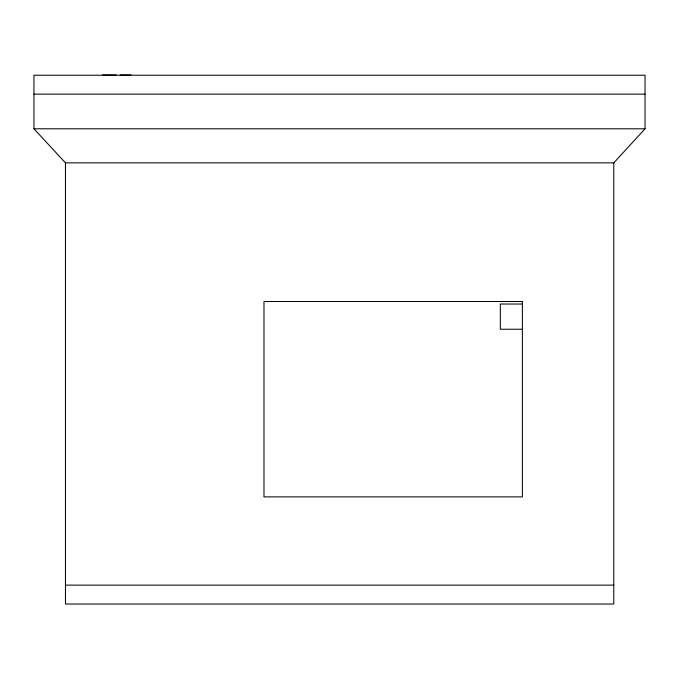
<?xml version="1.0" encoding="UTF-8"?>
<svg xmlns="http://www.w3.org/2000/svg" width="679" height="679" viewBox="0 0 679 679"><rect width="100%" height="100%" fill="white"/><g stroke="black" fill="none" stroke-linecap="round" stroke-linejoin="round"><path stroke-width="1.02" d="M613.774 162.858L645.05 128.798L645.05 75.225L33.95 75.225L33.95 128.798L65.464 162.858L65.464 604.03L613.774 604.03L613.774 162.858L65.464 162.858M102.605 74.97L116.143 74.97M120.2 74.97L130.928 74.97M33.95 94.135L645.05 94.135M33.95 128.798L645.05 128.798M522.389 304.031L500.33 304.031L500.33 329.239L522.389 329.239M65.464 585.12L613.774 585.12M522.389 301.51L263.987 301.51L263.987 496.884L522.389 496.884L522.389 301.51"/></g></svg>
